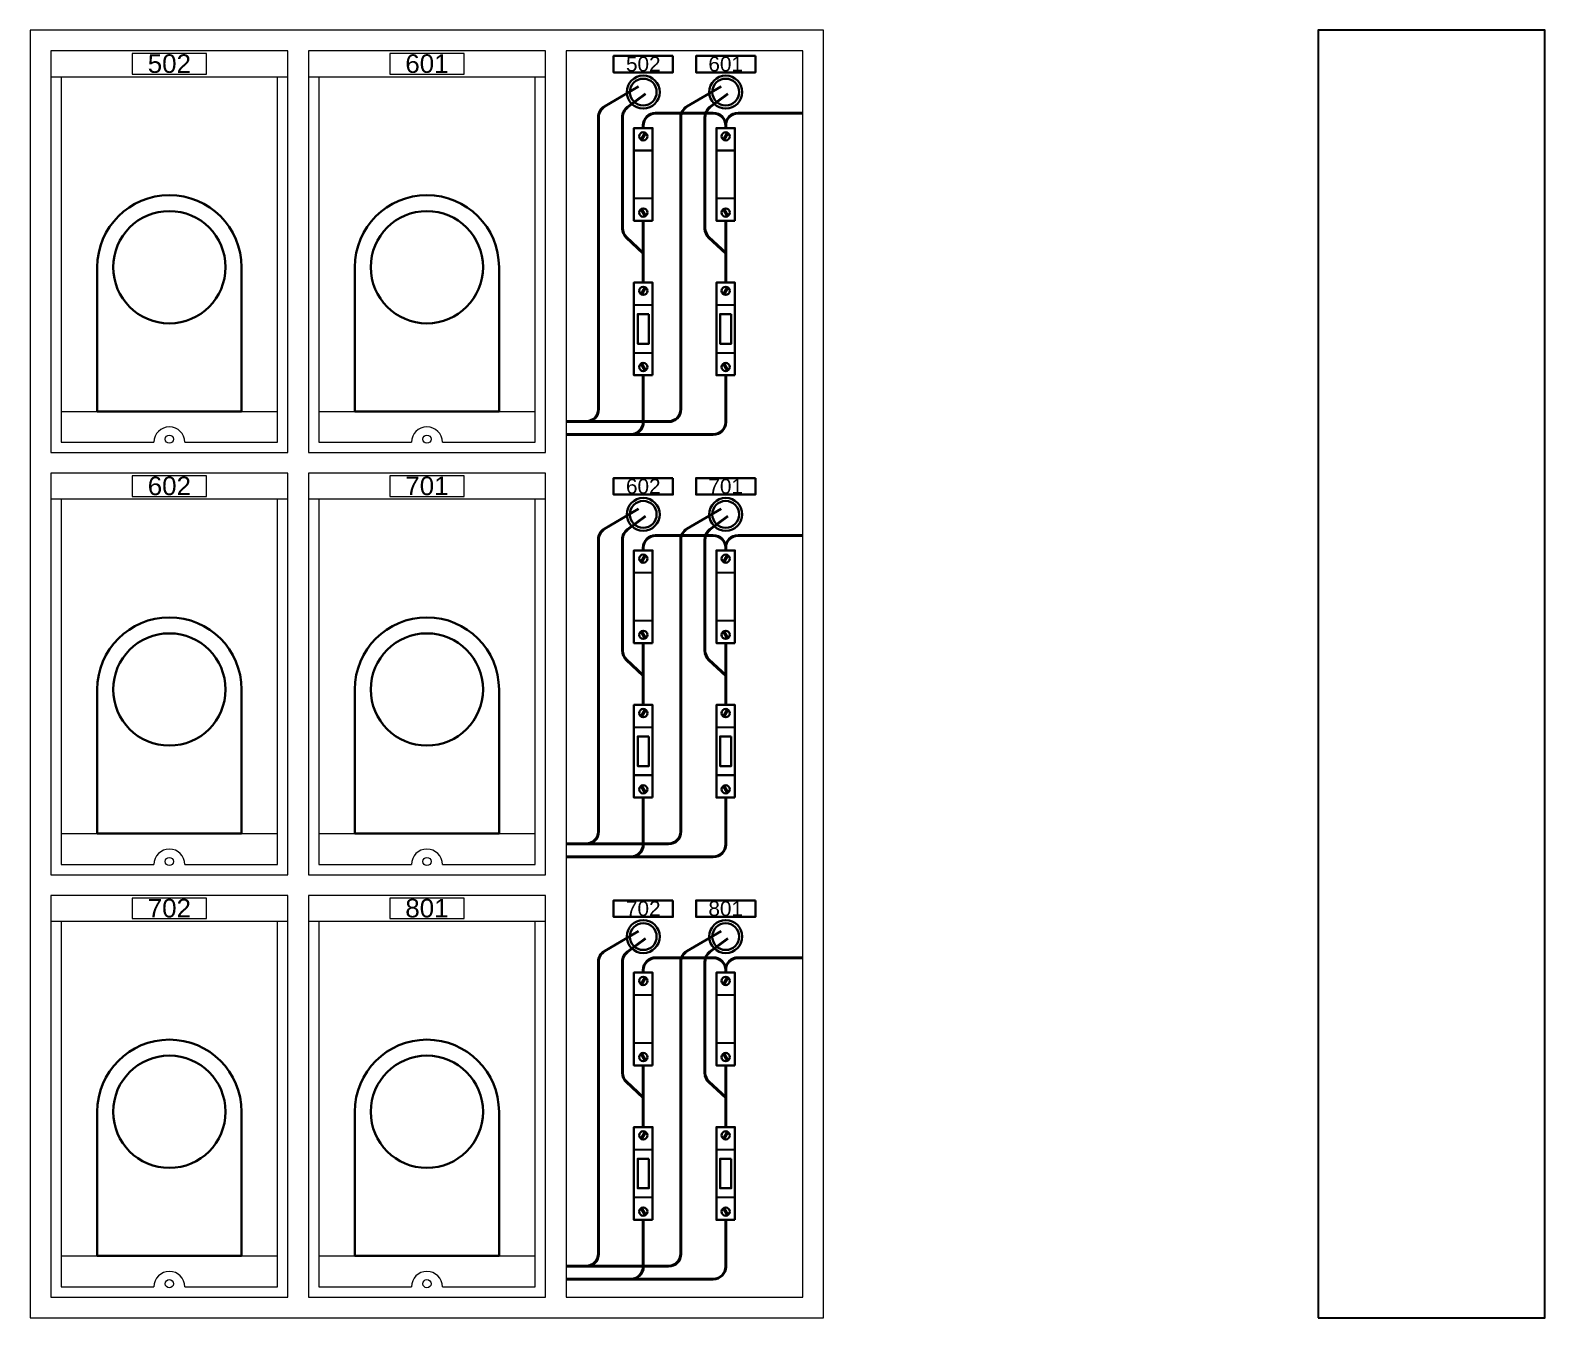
# Model space of a CAD drawing. Header units: metres. Extents: x 1495 to 4830, y -764 to 2647.
# Drawn here: x 3360 to 4830, y -447 to 803 of the extents above; entities that cross this region are included whole.
import ezdxf

# ---------------------------------------------------------------- set-up
doc = ezdxf.new("R2010")
doc.units = ezdxf.units.M
for name, color, linetype, lineweight in [('C DISTRIBUIÇÃO', 4, 'Continuous', 40), ('EQUIPAMENTOS', 2, 'Continuous', 30), ('ESTRUTURA', 7, 'Continuous', 20)]:
    doc.layers.add(name, color=color, linetype=linetype, lineweight=lineweight)

# ---------------------------------------------------------------- blocks, each defined once
blk = doc.blocks.new('*U7')
for p, q in [((-115, -1337.7), (115, -1337.7)), ((-105, -1662.7), (105, -1662.7))]:
    blk.add_line(p, q)
for points in [[(-115, -1702.7), (115, -1702.7), (115, -1312.7), (-115, -1312.7)], [(-36, -1335.2), (36, -1335.2), (36, -1315.2), (-36, -1315.2)]]:
    blk.add_lwpolyline(points, close=True)
for points in [[(-105, -1337.7), (-105, -1692.7), (-15, -1692.7)], [(15, -1692.7), (105, -1692.7), (105, -1337.7)]]:
    blk.add_lwpolyline(points)
blk.add_circle((0, -1689.7), 4)
blk.add_arc((0, -1692.7), 15, 0, 180)
at = {"layer": 'EQUIPAMENTOS'}
blk.add_lwpolyline([(-70, -1662.7), (70, -1662.7), (70, -1522.7, 1), (-70, -1522.7), (-70, -1662.7)], format="xyb", dxfattribs=at)
blk.add_circle((0, -1522.7), 54.5, dxfattribs=at)
blk = doc.blocks.new('*U8')
at = {"layer": 'ESTRUTURA', "color": 0, "linetype": 'ByBlock', "lineweight": -2, "transparency": 16777216}
for p in [(-250, 0), (0, 0), (-250, -410), (0, -410), (-250, -820), (0, -820)]:
    blk.add_blockref('*U7', p, dxfattribs=at)

msp = doc.modelspace()

# ---------------------------------------------------------------- linework, layer by layer
msp.add_lwpolyline([(4609.593, -447.297), (4829.593, -447.297), (4829.593, 802.703), (4609.593, 802.703)], close=True)
at = {"layer": 'C DISTRIBUIÇÃO'}
for p, q in [((3950.079, 748.028), (3917.024, 728.634)), ((3956.772, 740.907), (3939.337, 727.959)), ((4030.079, 748.028), (3997.024, 728.634)), ((4036.772, 740.907), (4019.337, 727.959)), ((4022.593, 722.235), (3966.593, 722.235)), ((4109.593, 722.235), (4046.593, 722.235)), ((3911.097, 718.284), (3911.097, 434.756)), ((3934.492, 718.325), (3934.492, 610.41)), ((3954.593, 707.745), (3954.593, 710.235)), ((3991.097, 718.284), (3991.097, 434.756)), ((4014.492, 718.325), (4014.492, 610.41)), ((4034.593, 707.745), (4034.593, 710.235)), ((4034.593, 707.745), (4034.593, 710.235)), ((3954.593, 617.745), (3954.593, 586.427)), ((4034.593, 617.745), (4034.593, 586.427)), ((3938.302, 601.639), (3954.593, 586.427)), ((4018.302, 601.639), (4034.593, 586.427)), ((3954.593, 586.427), (3954.593, 557.745)), ((4034.593, 586.427), (4034.593, 557.745)), ((3954.593, 467.745), (3954.593, 422.221)), ((4034.593, 467.745), (4034.593, 422.221)), ((3979.097, 422.756), (3879.593, 422.756)), ((3899.097, 422.756), (3879.593, 422.756)), ((4022.593, 410.221), (3879.593, 410.221)), ((3942.593, 410.221), (3879.593, 410.221)), ((3950.079, 338.028), (3917.024, 318.634)), ((3956.772, 330.907), (3939.337, 317.959)), ((4030.079, 338.028), (3997.024, 318.634)), ((4036.772, 330.907), (4019.337, 317.959)), ((4022.593, 312.235), (3966.593, 312.235)), ((4109.593, 312.235), (4046.593, 312.235)), ((3911.097, 308.284), (3911.097, 24.756)), ((3934.492, 308.325), (3934.492, 200.41)), ((3954.593, 297.745), (3954.593, 300.235)), ((3991.097, 308.284), (3991.097, 24.756)), ((4014.492, 308.325), (4014.492, 200.41)), ((4034.593, 297.745), (4034.593, 300.235)), ((4034.593, 297.745), (4034.593, 300.235)), ((3954.593, 207.745), (3954.593, 176.427)), ((4034.593, 207.745), (4034.593, 176.427)), ((3938.302, 191.639), (3954.593, 176.427)), ((4018.302, 191.639), (4034.593, 176.427)), ((3954.593, 176.427), (3954.593, 147.745)), ((4034.593, 176.427), (4034.593, 147.745)), ((3954.593, 57.745), (3954.593, 12.221)), ((4034.593, 57.745), (4034.593, 12.221)), ((3979.097, 12.756), (3879.593, 12.756)), ((4022.593, 0.221), (3879.593, 0.221)), ((3942.593, 0.221), (3879.593, 0.221)), ((3950.079, -71.972), (3917.024, -91.366)), ((4030.079, -71.972), (3997.024, -91.366)), ((3956.772, -79.093), (3939.337, -92.041)), ((4036.772, -79.093), (4019.337, -92.041)), ((3911.097, -101.716), (3911.097, -385.244)), ((3934.492, -101.675), (3934.492, -209.59)), ((4022.593, -97.765), (3966.593, -97.765)), ((3991.097, -101.716), (3991.097, -385.244)), ((4014.492, -101.675), (4014.492, -209.59)), ((4109.593, -97.765), (4046.593, -97.765)), ((3954.593, -112.255), (3954.593, -109.765)), ((4034.593, -112.255), (4034.593, -109.765)), ((4034.593, -112.255), (4034.593, -109.765)), ((3954.593, -202.255), (3954.593, -233.573)), ((4034.593, -202.255), (4034.593, -233.573)), ((3938.302, -218.361), (3954.593, -233.573)), ((4018.302, -218.361), (4034.593, -233.573)), ((3954.593, -233.573), (3954.593, -262.255)), ((4034.593, -233.573), (4034.593, -262.255)), ((3954.593, -352.255), (3954.593, -397.779)), ((4034.593, -352.255), (4034.593, -397.779)), ((3979.097, -397.244), (3879.593, -397.244)), ((4022.593, -409.779), (3879.593, -409.779)), ((3942.593, -409.779), (3879.593, -409.779))]:
    msp.add_line(p, q, dxfattribs=at)
for centre, start, end in [((3923.097, 718.284), 120.401811, 180), ((3946.492, 718.325), 126.599372, 180), ((3966.593, 710.235), 90, 180), ((4003.097, 718.284), 120.401811, 180), ((4026.492, 718.325), 126.599372, 180), ((4022.593, 710.235), 0, 90), ((4046.593, 710.235), 90, 180), ((3946.492, 610.41), 180, 226.962395), ((4026.492, 610.41), 180, 226.962395), ((3899.097, 434.756), 270, 0), ((3979.097, 434.756), 270, 0), ((3942.593, 422.221), 270, 0), ((4022.593, 422.221), 270, 0), ((3923.097, 308.284), 120.401811, 180), ((3946.492, 308.325), 126.599372, 180), ((3966.593, 300.235), 90, 180), ((4003.097, 308.284), 120.401811, 180), ((4026.492, 308.325), 126.599372, 180), ((4022.593, 300.235), 0, 90), ((4046.593, 300.235), 90, 180), ((3946.492, 200.41), 180, 226.962395), ((4026.492, 200.41), 180, 226.962395), ((3899.097, 24.756), 270, 0), ((3979.097, 24.756), 270, 0), ((3942.593, 12.221), 270, 0), ((4022.593, 12.221), 270, 0), ((3923.097, -101.716), 120.401811, 180), ((3946.492, -101.675), 126.599372, 180), ((3966.593, -109.765), 90, 180), ((4003.097, -101.716), 120.401811, 180), ((4026.492, -101.675), 126.599372, 180), ((4022.593, -109.765), 0, 90), ((4046.593, -109.765), 90, 180), ((3946.492, -209.59), 180, 226.962395), ((4026.492, -209.59), 180, 226.962395), ((3899.097, -385.244), 270, 0), ((3979.097, -385.244), 270, 0), ((3942.593, -397.779), 270, 0), ((4022.593, -397.779), 270, 0)]:
    msp.add_arc(centre, 12, start, end, dxfattribs=at)
at = {"layer": 'EQUIPAMENTOS'}
for p, q in [((3952.16, 696.531), (3956.16, 703.459)), ((3953.026, 696.031), (3957.026, 702.959)), ((4032.16, 696.531), (4036.16, 703.459)), ((4033.026, 696.031), (4037.026, 702.959)), ((3963.593, 685.869), (3945.593, 686.128)), ((4043.593, 685.869), (4025.593, 686.128)), ((3963.593, 639.622), (3945.593, 639.362)), ((4043.593, 639.622), (4025.593, 639.362)), ((3952.16, 628.959), (3956.16, 622.031)), ((3953.026, 629.459), (3957.026, 622.531)), ((4032.16, 628.959), (4036.16, 622.031)), ((4033.026, 629.459), (4037.026, 622.531)), ((3952.16, 546.531), (3956.16, 553.459)), ((3953.026, 546.031), (3957.026, 552.959)), ((4032.16, 546.531), (4036.16, 553.459)), ((4033.026, 546.031), (4037.026, 552.959)), ((3963.593, 535.869), (3945.593, 536.128)), ((4043.593, 535.869), (4025.593, 536.128)), ((3963.593, 489.622), (3945.593, 489.362)), ((4043.593, 489.622), (4025.593, 489.362)), ((3952.16, 478.959), (3956.16, 472.031)), ((3953.026, 479.459), (3957.026, 472.531)), ((4032.16, 478.959), (4036.16, 472.031)), ((4033.026, 479.459), (4037.026, 472.531)), ((3952.16, 286.531), (3956.16, 293.459)), ((3953.026, 286.031), (3957.026, 292.959)), ((4032.16, 286.531), (4036.16, 293.459)), ((4033.026, 286.031), (4037.026, 292.959)), ((3963.593, 275.869), (3945.593, 276.128)), ((4043.593, 275.869), (4025.593, 276.128)), ((3963.593, 229.622), (3945.593, 229.362)), ((4043.593, 229.622), (4025.593, 229.362)), ((3952.16, 218.959), (3956.16, 212.031)), ((3953.026, 219.459), (3957.026, 212.531)), ((4032.16, 218.959), (4036.16, 212.031)), ((4033.026, 219.459), (4037.026, 212.531)), ((3952.16, 136.531), (3956.16, 143.459)), ((3953.026, 136.031), (3957.026, 142.959)), ((4032.16, 136.531), (4036.16, 143.459)), ((4033.026, 136.031), (4037.026, 142.959)), ((3963.593, 125.869), (3945.593, 126.128)), ((4043.593, 125.869), (4025.593, 126.128)), ((3963.593, 79.622), (3945.593, 79.362)), ((4043.593, 79.622), (4025.593, 79.362)), ((3952.16, 68.959), (3956.16, 62.031)), ((3953.026, 69.459), (3957.026, 62.531)), ((4032.16, 68.959), (4036.16, 62.031)), ((4033.026, 69.459), (4037.026, 62.531)), ((3952.16, -123.469), (3956.16, -116.541)), ((3953.026, -123.969), (3957.026, -117.041)), ((4032.16, -123.469), (4036.16, -116.541)), ((4033.026, -123.969), (4037.026, -117.041)), ((3963.593, -134.131), (3945.593, -133.872)), ((4043.593, -134.131), (4025.593, -133.872)), ((3963.593, -180.378), (3945.593, -180.638)), ((3952.16, -191.041), (3956.16, -197.969)), ((3953.026, -190.541), (3957.026, -197.469)), ((4043.593, -180.378), (4025.593, -180.638)), ((4032.16, -191.041), (4036.16, -197.969)), ((4033.026, -190.541), (4037.026, -197.469)), ((3952.16, -273.469), (3956.16, -266.541)), ((3953.026, -273.969), (3957.026, -267.041)), ((4032.16, -273.469), (4036.16, -266.541)), ((4033.026, -273.969), (4037.026, -267.041)), ((3963.593, -284.131), (3945.593, -283.872)), ((4043.593, -284.131), (4025.593, -283.872)), ((3963.593, -330.378), (3945.593, -330.638)), ((4043.593, -330.378), (4025.593, -330.638)), ((3952.16, -341.041), (3956.16, -347.969)), ((3953.026, -340.541), (3957.026, -347.469)), ((4032.16, -341.041), (4036.16, -347.969)), ((4033.026, -340.541), (4037.026, -347.469))]:
    msp.add_line(p, q, dxfattribs=at)
for points in [[(3983.393, 777.881), (3925.793, 777.881), (3925.793, 761.881), (3983.393, 761.881)], [(4063.393, 777.881), (4005.793, 777.881), (4005.793, 761.881), (4063.393, 761.881)], [(3963.593, 617.745), (3945.593, 617.745), (3945.593, 707.745), (3963.593, 707.745)], [(4043.593, 617.745), (4025.593, 617.745), (4025.593, 707.745), (4043.593, 707.745)], [(3963.593, 467.745), (3945.593, 467.745), (3945.593, 557.745), (3963.593, 557.745)], [(4043.593, 467.745), (4025.593, 467.745), (4025.593, 557.745), (4043.593, 557.745)], [(3960.024, 527.13), (3949.162, 527.13), (3949.162, 498.36), (3960.024, 498.36)], [(4040.024, 527.13), (4029.162, 527.13), (4029.162, 498.36), (4040.024, 498.36)], [(3983.393, 367.881), (3925.793, 367.881), (3925.793, 351.881), (3983.393, 351.881)], [(4063.393, 367.881), (4005.793, 367.881), (4005.793, 351.881), (4063.393, 351.881)], [(3963.593, 207.745), (3945.593, 207.745), (3945.593, 297.745), (3963.593, 297.745)], [(4043.593, 207.745), (4025.593, 207.745), (4025.593, 297.745), (4043.593, 297.745)], [(3963.593, 57.745), (3945.593, 57.745), (3945.593, 147.745), (3963.593, 147.745)], [(4043.593, 57.745), (4025.593, 57.745), (4025.593, 147.745), (4043.593, 147.745)], [(3960.024, 117.13), (3949.162, 117.13), (3949.162, 88.36), (3960.024, 88.36)], [(4040.024, 117.13), (4029.162, 117.13), (4029.162, 88.36), (4040.024, 88.36)], [(3983.393, -42.119), (3925.793, -42.119), (3925.793, -58.119), (3983.393, -58.119)], [(4063.393, -42.119), (4005.793, -42.119), (4005.793, -58.119), (4063.393, -58.119)], [(3963.593, -202.255), (3945.593, -202.255), (3945.593, -112.255), (3963.593, -112.255)], [(4043.593, -202.255), (4025.593, -202.255), (4025.593, -112.255), (4043.593, -112.255)], [(3963.593, -352.255), (3945.593, -352.255), (3945.593, -262.255), (3963.593, -262.255)], [(4043.593, -352.255), (4025.593, -352.255), (4025.593, -262.255), (4043.593, -262.255)], [(3960.024, -292.87), (3949.162, -292.87), (3949.162, -321.64), (3960.024, -321.64)], [(4040.024, -292.87), (4029.162, -292.87), (4029.162, -321.64), (4040.024, -321.64)]]:
    msp.add_lwpolyline(points, close=True, dxfattribs=at)
for centre, radius in [((3954.593, 742.745), 16), ((3954.593, 742.745), 13), ((4034.593, 742.745), 16), ((4034.593, 742.745), 13), ((3954.593, 699.745), 4), ((4034.593, 699.745), 4), ((3954.593, 625.745), 4), ((4034.593, 625.745), 4), ((3954.593, 549.745), 4), ((4034.593, 549.745), 4), ((3954.593, 475.745), 4), ((4034.593, 475.745), 4), ((3954.593, 332.745), 16), ((3954.593, 332.745), 13), ((4034.593, 332.745), 16), ((4034.593, 332.745), 13), ((3954.593, 289.745), 4), ((4034.593, 289.745), 4), ((3954.593, 215.745), 4), ((4034.593, 215.745), 4), ((3954.593, 139.745), 4), ((4034.593, 139.745), 4), ((3954.593, 65.745), 4), ((4034.593, 65.745), 4), ((3954.593, -77.255), 16), ((3954.593, -77.255), 13), ((4034.593, -77.255), 16), ((4034.593, -77.255), 13), ((3954.593, -120.255), 4), ((4034.593, -120.255), 4), ((3954.593, -194.255), 4), ((4034.593, -194.255), 4), ((3954.593, -270.255), 4), ((4034.593, -270.255), 4), ((3954.593, -344.255), 4), ((4034.593, -344.255), 4)]:
    msp.add_circle(centre, radius, dxfattribs=at)
at = {"layer": 'ESTRUTURA'}
for points in [[(3359.593, -447.255), (4129.593, -447.255), (4129.593, 802.745), (3359.593, 802.745)], [(3879.593, -427.255), (4109.593, -427.255), (4109.593, 782.745), (3879.593, 782.745)]]:
    msp.add_lwpolyline(points, close=True, dxfattribs=at)

# ---------------------------------------------------------------- block references
msp.add_blockref('*U8', (3744.593, 2095.403), dxfattribs=at)

# ---------------------------------------------------------------- texts
at = {"attachment_point": 5}
for s, insert, char_height in [('{\\fArial|b0|i0|c0|p34;502}', (3494.593, 770.245), 18), ('{\\fArial|b0|i0|c0|p34;601}', (3744.593, 770.245), 18), ('{\\fArial|b0|i0|c0|p34;502}', (3954.593, 769.881), 14.4), ('{\\fArial|b0|i0|c0|p34;601}', (4034.593, 769.881), 14.4), ('{\\fArial|b0|i0|c0|p34;602}', (3494.593, 360.245), 18), ('{\\fArial|b0|i0|c0|p34;701}', (3744.593, 360.245), 18), ('{\\fArial|b0|i0|c0|p34;602}', (3954.593, 359.881), 14.4), ('{\\fArial|b0|i0|c0|p34;701}', (4034.593, 359.881), 14.4), ('{\\fArial|b0|i0|c0|p34;702}', (3494.593, -49.755), 18), ('{\\fArial|b0|i0|c0|p34;801}', (3744.593, -49.755), 18), ('{\\fArial|b0|i0|c0|p34;702}', (3954.593, -50.119), 14.4), ('{\\fArial|b0|i0|c0|p34;801}', (4034.593, -50.119), 14.4)]:
    msp.add_mtext_dynamic_manual_height_columns(s, width=72, gutter_width=12.5, heights=[0], dxfattribs=dict(at, insert=insert, char_height=char_height))

doc.saveas('drawing.dxf')
